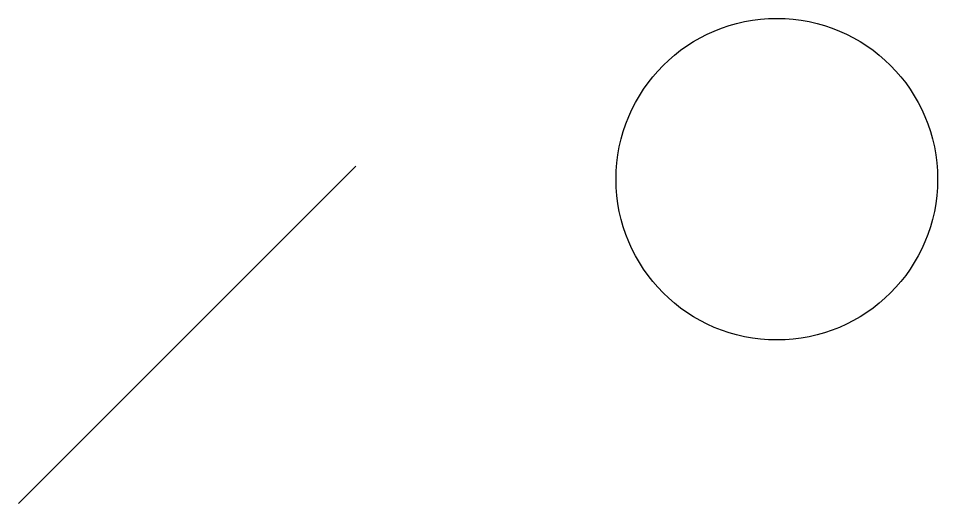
# Model space of a CAD drawing. Header units: inches. Extents: x 0 to 13.6, y 0 to 7.2.
import ezdxf

# ---------------------------------------------------------------- set-up
doc = ezdxf.new("R2010")
doc.units = ezdxf.units.IN
doc.header["$MEASUREMENT"] = 0

msp = doc.modelspace()

# ---------------------------------------------------------------- linework, layer by layer
at = {"color": 82}
msp.add_line((0, 0), (5, 5), dxfattribs=at)
at = {"color": 42}
msp.add_circle((11.242, 4.808), 2.383, dxfattribs=at)

doc.saveas('drawing.dxf')
